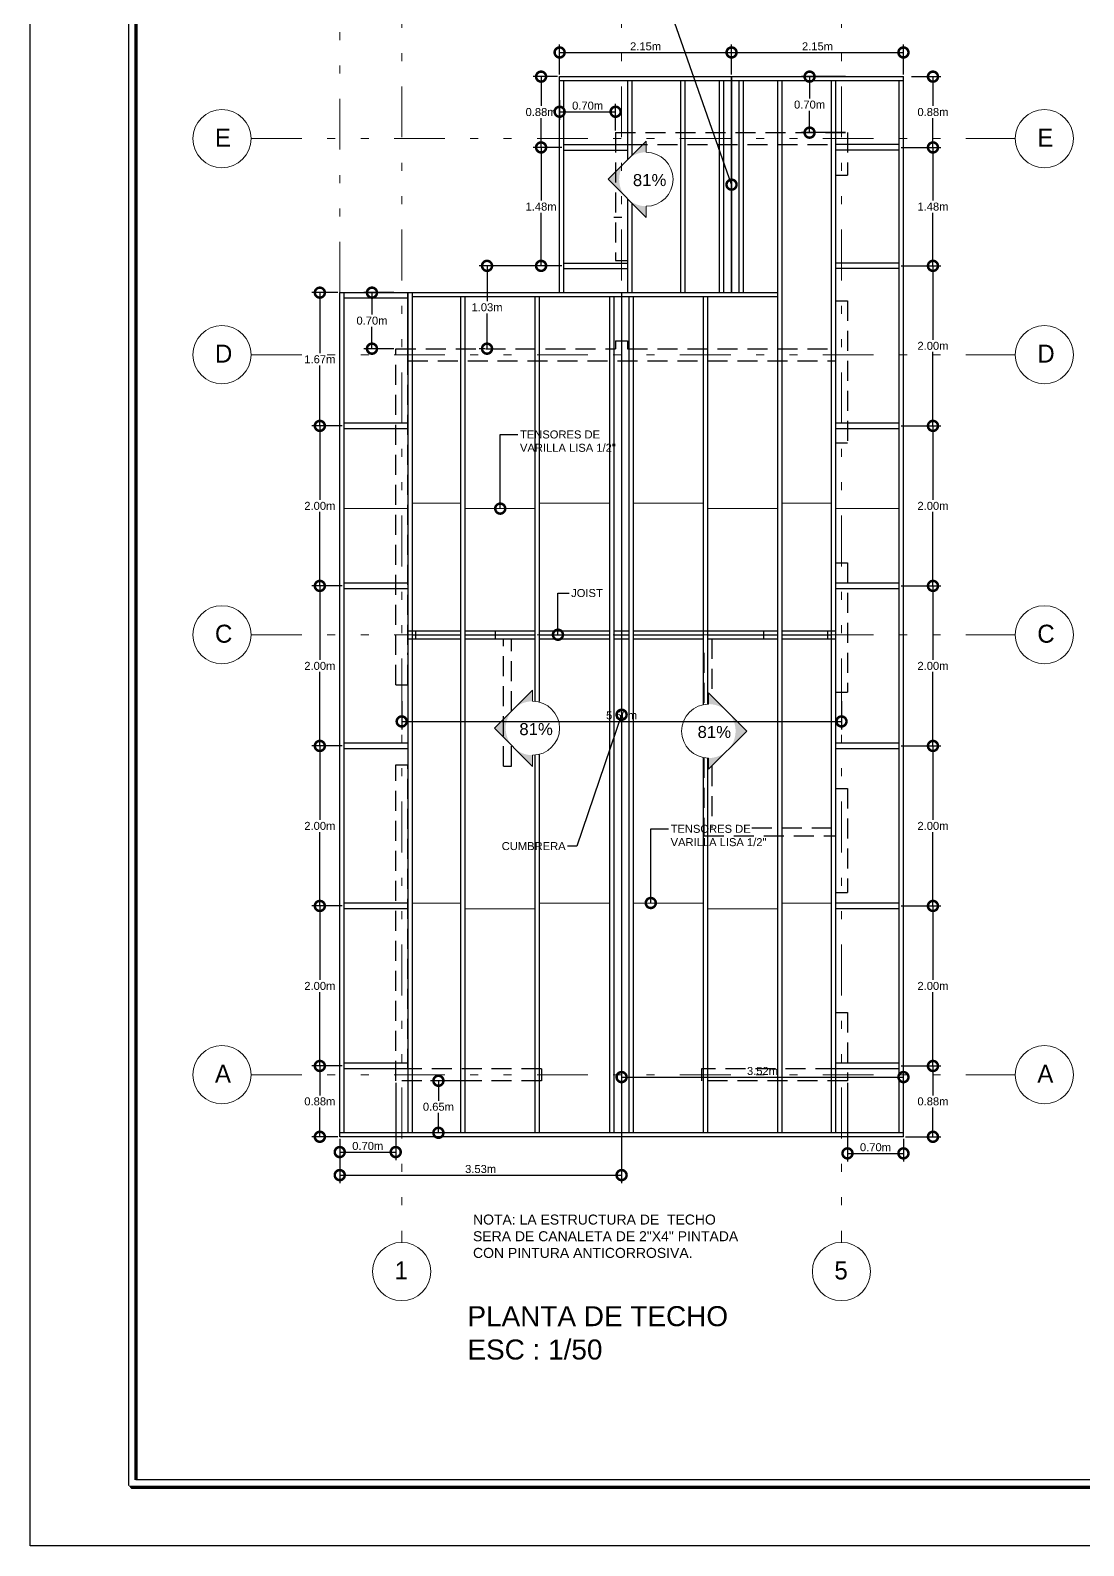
# Model space of a CAD drawing. Header units: inches. Extents: x -22.5 to 70.9, y -14.1 to 48.3.
# Drawn here: x -21.53 to -8.36, y 19.69 to 38.63 of the extents above; entities that cross this region are included whole.
import ezdxf

# ---------------------------------------------------------------- set-up
doc = ezdxf.new("R2010")
doc.units = ezdxf.units.IN
doc.header["$MEASUREMENT"] = 0
for name, pattern in [('DASHED2', [0.375, 0.25, -0.125]), ('DIVIDE', [31.75, 12.7, -6.35, 0, -6.35, 0, -6.35]), ('HIDDEN', [0.375, 0.25, -0.125])]:
    doc.linetypes.add(name, pattern=pattern)
for name, color, linetype, lineweight in [('cotas', 1, 'Continuous', 13), ('ejes', 253, 'DIVIDE', 13), ('Fachadas', 50, 'Continuous', 40), ('muebles', 6, 'Continuous', 13), ('proyecciones', 95, 'DASHED2', 25), ('rotulacion', 7, 'Continuous', 15), ('techo', 100, 'Continuous', 30), ('TECHOS', 74, 'Continuous', 13)]:
    doc.layers.add(name, color=color, linetype=linetype, lineweight=lineweight)
doc.layers.add('MODULO', color=7, linetype='Continuous')
doc.styles.add('DIMS', font='ARIAL.TTF')
doc.dimstyles.new('DIMS', dxfattribs={"dimtxt": 0.1, "dimasz": 0.25, "dimexe": 0.1, "dimexo": 0.025, "dimgap": 0.025, "dimtad": 1, "dimtih": 1, "dimtoh": 1, "dimzin": 1, "dimdsep": 46, "dimtxsty": 'DIMS', "dimblk1": 'DOTSMALL', "dimblk2": 'DOTSMALL', "dimsah": 1, "dimcen": 0.09, "dimclrd": 9, "dimclre": 9, "dimclrt": 2, "dimazin": 0, "dimtfac": 1, "dimtofl": 0, "dimtmove": 0, "dimatfit": 3, "dimldrblk": 'DOTSMALL', "dimfxl": 1, "dimtolj": 1, "dimtzin": 0, "dimarcsym": 0})

# ---------------------------------------------------------------- blocks, each defined once
blk = doc.blocks.new('HOJA11-17')
blk.add_lwpolyline([(-40.379, 27.285), (2.621, 27.285), (2.621, -0.715), (-40.379, -0.715)], close=True)
blk = doc.blocks.new('_DOTSMALL')
at = {"color": 0, "linetype": 'ByBlock', "const_width": 0.5}
blk.add_lwpolyline([(-0.0625, 0, 1), (0.0625, 0, 1)], format="xyb", close=True, dxfattribs=at)
blk = doc.blocks.new('*D309')
at = {"layer": 'cotas', "color": 9, "lineweight": -2}
for p, q in [((-17.688, 35.351), (-18.012, 35.351)), ((-17.912, 35.351), (-17.912, 34.594)), ((-17.912, 33.686), (-17.912, 34.442)), ((-17.634, 33.686), (-18.012, 33.686))]:
    blk.add_line(p, q, dxfattribs=at)
at = {"layer": 'Defpoints', "color": 0}
for p in [(-17.663, 35.351), (-17.912, 33.686), (-17.609, 33.686)]:
    blk.add_point(p, dxfattribs=at)
at = {"layer": 'cotas', "color": 9, "lineweight": -2, "xscale": 0.25, "yscale": 0.25, "zscale": 0.25}
for p, rotation in [((-17.912, 35.351), 90), ((-17.912, 33.686), 270)]:
    blk.add_blockref('_DOTSMALL', p, dxfattribs=dict(at, rotation=rotation))
at = {"layer": 'cotas', "color": 2, "insert": (-17.912, 34.518), "char_height": 0.1, "attachment_point": 5, "style": 'DIMS'}
blk.add_mtext('\\A1;1.67m', dxfattribs=at)
blk = doc.blocks.new('*D310')
at = {"layer": 'cotas', "color": 9, "lineweight": -2}
for p, q in [((-17.634, 33.686), (-18.012, 33.686)), ((-17.912, 33.686), (-17.912, 32.762)), ((-17.912, 31.686), (-17.912, 32.61)), ((-17.634, 31.686), (-18.012, 31.686))]:
    blk.add_line(p, q, dxfattribs=at)
at = {"layer": 'Defpoints', "color": 0}
for p in [(-17.609, 33.686), (-17.912, 31.686), (-17.609, 31.686)]:
    blk.add_point(p, dxfattribs=at)
at = {"layer": 'cotas', "color": 9, "lineweight": -2, "xscale": 0.25, "yscale": 0.25, "zscale": 0.25}
for p, rotation in [((-17.912, 33.686), 90), ((-17.912, 31.686), 270)]:
    blk.add_blockref('_DOTSMALL', p, dxfattribs=dict(at, rotation=rotation))
at = {"layer": 'cotas', "color": 2, "insert": (-17.912, 32.686), "char_height": 0.1, "attachment_point": 5, "style": 'DIMS'}
blk.add_mtext('\\A1;2.00m', dxfattribs=at)
blk = doc.blocks.new('*D311')
at = {"layer": 'cotas', "color": 9, "lineweight": -2}
for p, q in [((-17.634, 31.686), (-18.012, 31.686)), ((-17.912, 31.686), (-17.912, 30.762)), ((-17.912, 29.686), (-17.912, 30.61)), ((-17.634, 29.686), (-18.012, 29.686))]:
    blk.add_line(p, q, dxfattribs=at)
at = {"layer": 'Defpoints', "color": 0}
for p in [(-17.609, 31.686), (-17.912, 29.686), (-17.609, 29.686)]:
    blk.add_point(p, dxfattribs=at)
at = {"layer": 'cotas', "color": 9, "lineweight": -2, "xscale": 0.25, "yscale": 0.25, "zscale": 0.25}
for p, rotation in [((-17.912, 31.686), 90), ((-17.912, 29.686), 270)]:
    blk.add_blockref('_DOTSMALL', p, dxfattribs=dict(at, rotation=rotation))
at = {"layer": 'cotas', "color": 2, "insert": (-17.912, 30.686), "char_height": 0.1, "attachment_point": 5, "style": 'DIMS'}
blk.add_mtext('\\A1;2.00m', dxfattribs=at)
blk = doc.blocks.new('*D312')
at = {"layer": 'cotas', "color": 9, "lineweight": -2}
for p, q in [((-17.634, 29.686), (-18.012, 29.686)), ((-17.912, 29.686), (-17.912, 28.762)), ((-17.912, 27.686), (-17.912, 28.61)), ((-17.634, 27.686), (-18.012, 27.686))]:
    blk.add_line(p, q, dxfattribs=at)
at = {"layer": 'Defpoints', "color": 0}
for p in [(-17.609, 29.686), (-17.912, 27.686), (-17.609, 27.686)]:
    blk.add_point(p, dxfattribs=at)
at = {"layer": 'cotas', "color": 9, "lineweight": -2, "xscale": 0.25, "yscale": 0.25, "zscale": 0.25}
for p, rotation in [((-17.912, 29.686), 90), ((-17.912, 27.686), 270)]:
    blk.add_blockref('_DOTSMALL', p, dxfattribs=dict(at, rotation=rotation))
at = {"layer": 'cotas', "color": 2, "insert": (-17.912, 28.686), "char_height": 0.1, "attachment_point": 5, "style": 'DIMS'}
blk.add_mtext('\\A1;2.00m', dxfattribs=at)
blk = doc.blocks.new('*D313')
at = {"layer": 'cotas', "color": 9, "lineweight": -2}
for p, q in [((-17.634, 27.686), (-18.012, 27.686)), ((-17.912, 27.686), (-17.912, 26.762)), ((-17.912, 25.686), (-17.912, 26.61)), ((-17.634, 25.686), (-18.012, 25.686))]:
    blk.add_line(p, q, dxfattribs=at)
at = {"layer": 'Defpoints', "color": 0}
for p in [(-17.609, 27.686), (-17.912, 25.686), (-17.609, 25.686)]:
    blk.add_point(p, dxfattribs=at)
at = {"layer": 'cotas', "color": 9, "lineweight": -2, "xscale": 0.25, "yscale": 0.25, "zscale": 0.25}
for p, rotation in [((-17.912, 27.686), 90), ((-17.912, 25.686), 270)]:
    blk.add_blockref('_DOTSMALL', p, dxfattribs=dict(at, rotation=rotation))
at = {"layer": 'cotas', "color": 2, "insert": (-17.912, 26.686), "char_height": 0.1, "attachment_point": 5, "style": 'DIMS'}
blk.add_mtext('\\A1;2.00m', dxfattribs=at)
blk = doc.blocks.new('*D314')
at = {"layer": 'cotas', "color": 9, "lineweight": -2}
for p, q in [((-17.634, 25.686), (-18.012, 25.686)), ((-17.912, 25.686), (-17.912, 25.319)), ((-17.912, 24.801), (-17.912, 25.167)), ((-17.688, 24.801), (-18.012, 24.801))]:
    blk.add_line(p, q, dxfattribs=at)
at = {"layer": 'Defpoints', "color": 0}
for p in [(-17.609, 25.686), (-17.912, 24.801), (-17.663, 24.801)]:
    blk.add_point(p, dxfattribs=at)
at = {"layer": 'cotas', "color": 9, "lineweight": -2, "xscale": 0.25, "yscale": 0.25, "zscale": 0.25}
for p, rotation in [((-17.912, 25.686), 90), ((-17.912, 24.801), 270)]:
    blk.add_blockref('_DOTSMALL', p, dxfattribs=dict(at, rotation=rotation))
at = {"layer": 'cotas', "color": 2, "insert": (-17.912, 25.243), "char_height": 0.1, "attachment_point": 5, "style": 'DIMS'}
blk.add_mtext('\\A1;0.88m', dxfattribs=at)
blk = doc.blocks.new('*D315')
at = {"layer": 'cotas', "color": 9, "lineweight": -2}
for p, q in [((-10.511, 38.051), (-10.144, 38.051)), ((-10.244, 38.051), (-10.244, 37.684)), ((-10.244, 37.166), (-10.244, 37.532)), ((-10.643, 37.166), (-10.144, 37.166))]:
    blk.add_line(p, q, dxfattribs=at)
at = {"layer": 'Defpoints', "color": 0}
for p in [(-10.536, 38.051), (-10.668, 37.166), (-10.244, 37.166)]:
    blk.add_point(p, dxfattribs=at)
at = {"layer": 'cotas', "color": 9, "lineweight": -2, "xscale": 0.25, "yscale": 0.25, "zscale": 0.25}
for p, rotation in [((-10.244, 38.051), 90), ((-10.244, 37.166), 270)]:
    blk.add_blockref('_DOTSMALL', p, dxfattribs=dict(at, rotation=rotation))
at = {"layer": 'cotas', "color": 2, "insert": (-10.244, 37.608), "char_height": 0.1, "attachment_point": 5, "style": 'DIMS'}
blk.add_mtext('\\A1;0.88m', dxfattribs=at)
blk = doc.blocks.new('*D316')
at = {"layer": 'cotas', "color": 9, "lineweight": -2}
for p, q in [((-10.643, 37.166), (-10.144, 37.166)), ((-10.244, 37.166), (-10.244, 36.502)), ((-10.244, 35.686), (-10.244, 36.35)), ((-10.643, 35.686), (-10.144, 35.686))]:
    blk.add_line(p, q, dxfattribs=at)
at = {"layer": 'Defpoints', "color": 0}
for p in [(-10.668, 37.166), (-10.668, 35.686), (-10.244, 35.686)]:
    blk.add_point(p, dxfattribs=at)
at = {"layer": 'cotas', "color": 9, "lineweight": -2, "xscale": 0.25, "yscale": 0.25, "zscale": 0.25}
for p, rotation in [((-10.244, 37.166), 90), ((-10.244, 35.686), 270)]:
    blk.add_blockref('_DOTSMALL', p, dxfattribs=dict(at, rotation=rotation))
at = {"layer": 'cotas', "color": 2, "insert": (-10.244, 36.426), "char_height": 0.1, "attachment_point": 5, "style": 'DIMS'}
blk.add_mtext('\\A1;1.48m', dxfattribs=at)
blk = doc.blocks.new('*D317')
at = {"layer": 'cotas', "color": 9, "lineweight": -2}
for p, q in [((-10.643, 35.686), (-10.144, 35.686)), ((-10.244, 35.686), (-10.244, 34.762)), ((-10.244, 33.686), (-10.244, 34.61)), ((-10.643, 33.686), (-10.144, 33.686))]:
    blk.add_line(p, q, dxfattribs=at)
at = {"layer": 'Defpoints', "color": 0}
for p in [(-10.668, 35.686), (-10.668, 33.686), (-10.244, 33.686)]:
    blk.add_point(p, dxfattribs=at)
at = {"layer": 'cotas', "color": 9, "lineweight": -2, "xscale": 0.25, "yscale": 0.25, "zscale": 0.25}
for p, rotation in [((-10.244, 35.686), 90), ((-10.244, 33.686), 270)]:
    blk.add_blockref('_DOTSMALL', p, dxfattribs=dict(at, rotation=rotation))
at = {"layer": 'cotas', "color": 2, "insert": (-10.244, 34.686), "char_height": 0.1, "attachment_point": 5, "style": 'DIMS'}
blk.add_mtext('\\A1;2.00m', dxfattribs=at)
blk = doc.blocks.new('*D318')
at = {"layer": 'cotas', "color": 9, "lineweight": -2}
for p, q in [((-10.643, 33.686), (-10.144, 33.686)), ((-10.244, 33.686), (-10.244, 32.762)), ((-10.244, 31.686), (-10.244, 32.61)), ((-10.643, 31.686), (-10.144, 31.686))]:
    blk.add_line(p, q, dxfattribs=at)
at = {"layer": 'Defpoints', "color": 0}
for p in [(-10.668, 33.686), (-10.668, 31.686), (-10.244, 31.686)]:
    blk.add_point(p, dxfattribs=at)
at = {"layer": 'cotas', "color": 9, "lineweight": -2, "xscale": 0.25, "yscale": 0.25, "zscale": 0.25}
for p, rotation in [((-10.244, 33.686), 90), ((-10.244, 31.686), 270)]:
    blk.add_blockref('_DOTSMALL', p, dxfattribs=dict(at, rotation=rotation))
at = {"layer": 'cotas', "color": 2, "insert": (-10.244, 32.686), "char_height": 0.1, "attachment_point": 5, "style": 'DIMS'}
blk.add_mtext('\\A1;2.00m', dxfattribs=at)
blk = doc.blocks.new('*D319')
at = {"layer": 'cotas', "color": 9, "lineweight": -2}
for p, q in [((-10.643, 31.686), (-10.144, 31.686)), ((-10.244, 31.686), (-10.244, 30.762)), ((-10.244, 29.686), (-10.244, 30.61)), ((-10.643, 29.686), (-10.144, 29.686))]:
    blk.add_line(p, q, dxfattribs=at)
at = {"layer": 'Defpoints', "color": 0}
for p in [(-10.668, 31.686), (-10.668, 29.686), (-10.244, 29.686)]:
    blk.add_point(p, dxfattribs=at)
at = {"layer": 'cotas', "color": 9, "lineweight": -2, "xscale": 0.25, "yscale": 0.25, "zscale": 0.25}
for p, rotation in [((-10.244, 31.686), 90), ((-10.244, 29.686), 270)]:
    blk.add_blockref('_DOTSMALL', p, dxfattribs=dict(at, rotation=rotation))
at = {"layer": 'cotas', "color": 2, "insert": (-10.244, 30.686), "char_height": 0.1, "attachment_point": 5, "style": 'DIMS'}
blk.add_mtext('\\A1;2.00m', dxfattribs=at)
blk = doc.blocks.new('*D320')
at = {"layer": 'cotas', "color": 9, "lineweight": -2}
for p, q in [((-10.643, 29.686), (-10.144, 29.686)), ((-10.244, 29.686), (-10.244, 28.762)), ((-10.244, 27.686), (-10.244, 28.61)), ((-10.643, 27.686), (-10.144, 27.686))]:
    blk.add_line(p, q, dxfattribs=at)
at = {"layer": 'Defpoints', "color": 0}
for p in [(-10.668, 29.686), (-10.668, 27.686), (-10.244, 27.686)]:
    blk.add_point(p, dxfattribs=at)
at = {"layer": 'cotas', "color": 9, "lineweight": -2, "xscale": 0.25, "yscale": 0.25, "zscale": 0.25}
for p, rotation in [((-10.244, 29.686), 90), ((-10.244, 27.686), 270)]:
    blk.add_blockref('_DOTSMALL', p, dxfattribs=dict(at, rotation=rotation))
at = {"layer": 'cotas', "color": 2, "insert": (-10.244, 28.686), "char_height": 0.1, "attachment_point": 5, "style": 'DIMS'}
blk.add_mtext('\\A1;2.00m', dxfattribs=at)
blk = doc.blocks.new('*D321')
at = {"layer": 'cotas', "color": 9, "lineweight": -2}
for p, q in [((-10.643, 27.686), (-10.144, 27.686)), ((-10.244, 27.686), (-10.244, 26.762)), ((-10.244, 25.686), (-10.244, 26.61)), ((-10.643, 25.686), (-10.144, 25.686))]:
    blk.add_line(p, q, dxfattribs=at)
at = {"layer": 'Defpoints', "color": 0}
for p in [(-10.668, 27.686), (-10.668, 25.686), (-10.244, 25.686)]:
    blk.add_point(p, dxfattribs=at)
at = {"layer": 'cotas', "color": 9, "lineweight": -2, "xscale": 0.25, "yscale": 0.25, "zscale": 0.25}
for p, rotation in [((-10.244, 27.686), 90), ((-10.244, 25.686), 270)]:
    blk.add_blockref('_DOTSMALL', p, dxfattribs=dict(at, rotation=rotation))
at = {"layer": 'cotas', "color": 2, "insert": (-10.244, 26.686), "char_height": 0.1, "attachment_point": 5, "style": 'DIMS'}
blk.add_mtext('\\A1;2.00m', dxfattribs=at)
blk = doc.blocks.new('*D322')
at = {"layer": 'cotas', "color": 9, "lineweight": -2}
for p, q in [((-10.643, 25.686), (-10.144, 25.686)), ((-10.244, 25.686), (-10.244, 25.319)), ((-10.244, 24.801), (-10.244, 25.167)), ((-10.588, 24.801), (-10.144, 24.801))]:
    blk.add_line(p, q, dxfattribs=at)
at = {"layer": 'Defpoints', "color": 0}
for p in [(-10.668, 25.686), (-10.613, 24.801), (-10.244, 24.801)]:
    blk.add_point(p, dxfattribs=at)
at = {"layer": 'cotas', "color": 9, "lineweight": -2, "xscale": 0.25, "yscale": 0.25, "zscale": 0.25}
for p, rotation in [((-10.244, 25.686), 90), ((-10.244, 24.801), 270)]:
    blk.add_blockref('_DOTSMALL', p, dxfattribs=dict(at, rotation=rotation))
at = {"layer": 'cotas', "color": 2, "insert": (-10.244, 25.243), "char_height": 0.1, "attachment_point": 5, "style": 'DIMS'}
blk.add_mtext('\\A1;0.88m', dxfattribs=at)
blk = doc.blocks.new('*D323')
at = {"layer": 'cotas', "color": 9, "lineweight": -2}
for p, q in [((-14.138, 26.001), (-14.138, 24.222)), ((-17.663, 24.776), (-17.663, 24.222)), ((-17.663, 24.322), (-14.138, 24.322))]:
    blk.add_line(p, q, dxfattribs=at)
at = {"layer": 'Defpoints', "color": 0}
for p in [(-14.138, 26.026), (-17.663, 24.801), (-14.138, 24.322)]:
    blk.add_point(p, dxfattribs=at)
at = {"layer": 'cotas', "color": 9, "lineweight": -2, "xscale": 0.25, "yscale": 0.25, "zscale": 0.25, "rotation": 180}
blk.add_blockref('_DOTSMALL', (-17.663, 24.322), dxfattribs=at)
at = {"layer": 'cotas', "color": 9, "lineweight": -2, "xscale": 0.25, "yscale": 0.25, "zscale": 0.25}
blk.add_blockref('_DOTSMALL', (-14.138, 24.322), dxfattribs=at)
at = {"layer": 'cotas', "color": 2, "insert": (-15.901, 24.398), "char_height": 0.1, "attachment_point": 5, "style": 'DIMS'}
blk.add_mtext('\\A1;3.53m', dxfattribs=at)
blk = doc.blocks.new('*D324')
at = {"layer": 'cotas', "color": 9, "lineweight": -2}
for p, q in [((-14.138, 26.001), (-14.138, 25.447)), ((-10.613, 24.826), (-10.613, 25.647)), ((-14.138, 25.547), (-10.613, 25.547))]:
    blk.add_line(p, q, dxfattribs=at)
at = {"layer": 'Defpoints', "color": 0}
for p in [(-14.138, 26.026), (-10.613, 25.547), (-10.613, 24.801)]:
    blk.add_point(p, dxfattribs=at)
at = {"layer": 'cotas', "color": 9, "lineweight": -2, "xscale": 0.25, "yscale": 0.25, "zscale": 0.25, "rotation": 180}
blk.add_blockref('_DOTSMALL', (-14.138, 25.547), dxfattribs=at)
at = {"layer": 'cotas', "color": 9, "lineweight": -2, "xscale": 0.25, "yscale": 0.25, "zscale": 0.25}
blk.add_blockref('_DOTSMALL', (-10.613, 25.547), dxfattribs=at)
at = {"layer": 'cotas', "color": 2, "insert": (-12.376, 25.623), "char_height": 0.1, "attachment_point": 5, "style": 'DIMS'}
blk.add_mtext('\\A1;3.52m', dxfattribs=at)
blk = doc.blocks.new('*D325')
at = {"layer": 'cotas', "color": 9, "lineweight": -2}
for p, q in [((-14.913, 38.076), (-14.913, 38.453)), ((-12.763, 38.076), (-12.763, 38.453)), ((-14.913, 38.353), (-12.763, 38.353))]:
    blk.add_line(p, q, dxfattribs=at)
at = {"layer": 'Defpoints', "color": 0}
for p in [(-12.763, 38.353), (-14.913, 38.051), (-12.763, 38.051)]:
    blk.add_point(p, dxfattribs=at)
at = {"layer": 'cotas', "color": 9, "lineweight": -2, "xscale": 0.25, "yscale": 0.25, "zscale": 0.25, "rotation": 180}
blk.add_blockref('_DOTSMALL', (-14.913, 38.353), dxfattribs=at)
at = {"layer": 'cotas', "color": 9, "lineweight": -2, "xscale": 0.25, "yscale": 0.25, "zscale": 0.25}
blk.add_blockref('_DOTSMALL', (-12.763, 38.353), dxfattribs=at)
at = {"layer": 'cotas', "color": 2, "insert": (-13.838, 38.429), "char_height": 0.1, "attachment_point": 5, "style": 'DIMS'}
blk.add_mtext('\\A1;2.15m', dxfattribs=at)
blk = doc.blocks.new('*D326')
at = {"layer": 'cotas', "color": 9, "lineweight": -2}
for p, q in [((-12.763, 38.076), (-12.763, 38.453)), ((-10.613, 38.076), (-10.613, 38.453)), ((-12.763, 38.353), (-10.613, 38.353))]:
    blk.add_line(p, q, dxfattribs=at)
at = {"layer": 'Defpoints', "color": 0}
for p in [(-10.613, 38.353), (-12.763, 38.051), (-10.613, 38.051)]:
    blk.add_point(p, dxfattribs=at)
at = {"layer": 'cotas', "color": 9, "lineweight": -2, "xscale": 0.25, "yscale": 0.25, "zscale": 0.25, "rotation": 180}
blk.add_blockref('_DOTSMALL', (-12.763, 38.353), dxfattribs=at)
at = {"layer": 'cotas', "color": 9, "lineweight": -2, "xscale": 0.25, "yscale": 0.25, "zscale": 0.25}
blk.add_blockref('_DOTSMALL', (-10.613, 38.353), dxfattribs=at)
at = {"layer": 'cotas', "color": 2, "insert": (-11.688, 38.429), "char_height": 0.1, "attachment_point": 5, "style": 'DIMS'}
blk.add_mtext('\\A1;2.15m', dxfattribs=at)
blk = doc.blocks.new('*D327')
at = {"layer": 'cotas', "color": 9, "lineweight": -2}
for p, q in [((-14.938, 38.051), (-15.245, 38.051)), ((-15.145, 38.051), (-15.145, 37.684)), ((-15.145, 37.166), (-15.145, 37.532)), ((-14.884, 37.166), (-15.245, 37.166))]:
    blk.add_line(p, q, dxfattribs=at)
at = {"layer": 'Defpoints', "color": 0}
for p in [(-14.913, 38.051), (-15.145, 37.166), (-14.859, 37.166)]:
    blk.add_point(p, dxfattribs=at)
at = {"layer": 'cotas', "color": 9, "lineweight": -2, "xscale": 0.25, "yscale": 0.25, "zscale": 0.25}
for p, rotation in [((-15.145, 38.051), 90), ((-15.145, 37.166), 270)]:
    blk.add_blockref('_DOTSMALL', p, dxfattribs=dict(at, rotation=rotation))
at = {"layer": 'cotas', "color": 2, "insert": (-15.145, 37.608), "char_height": 0.1, "attachment_point": 5, "style": 'DIMS'}
blk.add_mtext('\\A1;0.88m', dxfattribs=at)
blk = doc.blocks.new('*D328')
at = {"layer": 'cotas', "color": 9, "lineweight": -2}
for p, q in [((-14.884, 37.166), (-15.245, 37.166)), ((-15.145, 37.166), (-15.145, 36.502)), ((-15.145, 35.686), (-15.145, 36.35)), ((-14.884, 35.686), (-15.245, 35.686))]:
    blk.add_line(p, q, dxfattribs=at)
at = {"layer": 'Defpoints', "color": 0}
for p in [(-14.859, 37.166), (-15.145, 35.686), (-14.859, 35.686)]:
    blk.add_point(p, dxfattribs=at)
at = {"layer": 'cotas', "color": 9, "lineweight": -2, "xscale": 0.25, "yscale": 0.25, "zscale": 0.25}
for p, rotation in [((-15.145, 37.166), 90), ((-15.145, 35.686), 270)]:
    blk.add_blockref('_DOTSMALL', p, dxfattribs=dict(at, rotation=rotation))
at = {"layer": 'cotas', "color": 2, "insert": (-15.145, 36.426), "char_height": 0.1, "attachment_point": 5, "style": 'DIMS'}
blk.add_mtext('\\A1;1.48m', dxfattribs=at)
blk = doc.blocks.new('*D329')
at = {"layer": 'cotas', "color": 9, "lineweight": -2}
for p, q in [((-14.884, 35.686), (-15.921, 35.686)), ((-15.821, 35.686), (-15.821, 35.244)), ((-15.821, 34.651), (-15.821, 35.092)), ((-15.846, 34.651), (-15.921, 34.651))]:
    blk.add_line(p, q, dxfattribs=at)
at = {"layer": 'Defpoints', "color": 0}
for p in [(-14.859, 35.686), (-15.821, 34.651), (-15.821, 34.651)]:
    blk.add_point(p, dxfattribs=at)
at = {"layer": 'cotas', "color": 9, "lineweight": -2, "xscale": 0.25, "yscale": 0.25, "zscale": 0.25}
for p, rotation in [((-15.821, 35.686), 90), ((-15.821, 34.651), 270)]:
    blk.add_blockref('_DOTSMALL', p, dxfattribs=dict(at, rotation=rotation))
at = {"layer": 'cotas', "color": 2, "insert": (-15.821, 35.168), "char_height": 0.1, "attachment_point": 5, "style": 'DIMS'}
blk.add_mtext('\\A1;1.03m', dxfattribs=at)
blk = doc.blocks.new('*D330')
at = {"layer": 'cotas', "color": 9, "lineweight": -2}
for p, q in [((-16.963, 25.476), (-16.963, 24.51)), ((-17.663, 24.776), (-17.663, 24.51)), ((-17.663, 24.61), (-16.963, 24.61))]:
    blk.add_line(p, q, dxfattribs=at)
at = {"layer": 'Defpoints', "color": 0}
for p in [(-16.963, 25.501), (-17.663, 24.801), (-16.963, 24.61)]:
    blk.add_point(p, dxfattribs=at)
at = {"layer": 'cotas', "color": 9, "lineweight": -2, "xscale": 0.25, "yscale": 0.25, "zscale": 0.25, "rotation": 180}
blk.add_blockref('_DOTSMALL', (-17.663, 24.61), dxfattribs=at)
at = {"layer": 'cotas', "color": 9, "lineweight": -2, "xscale": 0.25, "yscale": 0.25, "zscale": 0.25}
blk.add_blockref('_DOTSMALL', (-16.963, 24.61), dxfattribs=at)
at = {"layer": 'cotas', "color": 2, "insert": (-17.313, 24.686), "char_height": 0.1, "attachment_point": 5, "style": 'DIMS'}
blk.add_mtext('\\A1;0.70m', dxfattribs=at)
blk = doc.blocks.new('*D331')
at = {"layer": 'cotas', "color": 9, "lineweight": -2}
for p, q in [((-16.076, 25.501), (-16.529, 25.501)), ((-16.429, 25.501), (-16.429, 25.252)), ((-16.429, 24.851), (-16.429, 25.1)), ((-16.174, 24.851), (-16.529, 24.851))]:
    blk.add_line(p, q, dxfattribs=at)
at = {"layer": 'Defpoints', "color": 0}
for p in [(-16.051, 25.501), (-16.429, 24.851), (-16.149, 24.851)]:
    blk.add_point(p, dxfattribs=at)
at = {"layer": 'cotas', "color": 9, "lineweight": -2, "xscale": 0.25, "yscale": 0.25, "zscale": 0.25}
for p, rotation in [((-16.429, 25.501), 90), ((-16.429, 24.851), 270)]:
    blk.add_blockref('_DOTSMALL', p, dxfattribs=dict(at, rotation=rotation))
at = {"layer": 'cotas', "color": 2, "insert": (-16.429, 25.176), "char_height": 0.1, "attachment_point": 5, "style": 'DIMS'}
blk.add_mtext('\\A1;0.65m', dxfattribs=at)
blk = doc.blocks.new('*D332')
at = {"layer": 'cotas', "color": 9, "lineweight": -2}
for p, q in [((-11.313, 25.476), (-11.313, 24.494)), ((-10.613, 24.776), (-10.613, 24.494)), ((-11.313, 24.594), (-10.613, 24.594))]:
    blk.add_line(p, q, dxfattribs=at)
at = {"layer": 'Defpoints', "color": 0}
for p in [(-11.313, 25.501), (-10.613, 24.801), (-10.613, 24.594)]:
    blk.add_point(p, dxfattribs=at)
at = {"layer": 'cotas', "color": 9, "lineweight": -2, "xscale": 0.25, "yscale": 0.25, "zscale": 0.25, "rotation": 180}
blk.add_blockref('_DOTSMALL', (-11.313, 24.594), dxfattribs=at)
at = {"layer": 'cotas', "color": 9, "lineweight": -2, "xscale": 0.25, "yscale": 0.25, "zscale": 0.25}
blk.add_blockref('_DOTSMALL', (-10.613, 24.594), dxfattribs=at)
at = {"layer": 'cotas', "color": 2, "insert": (-10.963, 24.67), "char_height": 0.1, "attachment_point": 5, "style": 'DIMS'}
blk.add_mtext('\\A1;0.70m', dxfattribs=at)
blk = doc.blocks.new('*D333')
at = {"layer": 'cotas', "color": 9, "lineweight": -2}
for p, q in [((-11.338, 38.051), (-11.887, 38.051)), ((-11.787, 38.051), (-11.787, 37.777)), ((-11.787, 37.351), (-11.787, 37.625)), ((-11.338, 37.351), (-11.887, 37.351))]:
    blk.add_line(p, q, dxfattribs=at)
at = {"layer": 'Defpoints', "color": 0}
for p in [(-11.787, 38.051), (-11.313, 38.051), (-11.313, 37.351)]:
    blk.add_point(p, dxfattribs=at)
at = {"layer": 'cotas', "color": 9, "lineweight": -2, "xscale": 0.25, "yscale": 0.25, "zscale": 0.25}
for p, rotation in [((-11.787, 38.051), 90), ((-11.787, 37.351), 270)]:
    blk.add_blockref('_DOTSMALL', p, dxfattribs=dict(at, rotation=rotation))
at = {"layer": 'cotas', "color": 2, "insert": (-11.787, 37.701), "char_height": 0.1, "attachment_point": 5, "style": 'DIMS'}
blk.add_mtext('\\A1;0.70m', dxfattribs=at)
blk = doc.blocks.new('*D334')
at = {"layer": 'cotas', "color": 9, "lineweight": -2}
for p, q in [((-14.913, 37.755), (-14.913, 37.512)), ((-14.213, 37.376), (-14.213, 37.712)), ((-14.913, 37.612), (-14.213, 37.612))]:
    blk.add_line(p, q, dxfattribs=at)
at = {"layer": 'Defpoints', "color": 0}
for p in [(-14.913, 37.78), (-14.213, 37.612), (-14.213, 37.351)]:
    blk.add_point(p, dxfattribs=at)
at = {"layer": 'cotas', "color": 9, "lineweight": -2, "xscale": 0.25, "yscale": 0.25, "zscale": 0.25, "rotation": 180}
blk.add_blockref('_DOTSMALL', (-14.913, 37.612), dxfattribs=at)
at = {"layer": 'cotas', "color": 9, "lineweight": -2, "xscale": 0.25, "yscale": 0.25, "zscale": 0.25}
blk.add_blockref('_DOTSMALL', (-14.213, 37.612), dxfattribs=at)
at = {"layer": 'cotas', "color": 2, "insert": (-14.563, 37.688), "char_height": 0.1, "attachment_point": 5, "style": 'DIMS'}
blk.add_mtext('\\A1;0.70m', dxfattribs=at)
blk = doc.blocks.new('*D335')
at = {"layer": 'cotas', "color": 9, "lineweight": -2}
for p, q in [((-16.988, 35.351), (-17.36, 35.351)), ((-17.26, 35.351), (-17.26, 35.077)), ((-17.26, 34.651), (-17.26, 34.925)), ((-16.988, 34.651), (-17.36, 34.651))]:
    blk.add_line(p, q, dxfattribs=at)
at = {"layer": 'Defpoints', "color": 0}
for p in [(-17.26, 35.351), (-16.963, 35.351), (-16.963, 34.651)]:
    blk.add_point(p, dxfattribs=at)
at = {"layer": 'cotas', "color": 9, "lineweight": -2, "xscale": 0.25, "yscale": 0.25, "zscale": 0.25}
for p, rotation in [((-17.26, 35.351), 90), ((-17.26, 34.651), 270)]:
    blk.add_blockref('_DOTSMALL', p, dxfattribs=dict(at, rotation=rotation))
at = {"layer": 'cotas', "color": 2, "insert": (-17.26, 35.001), "char_height": 0.1, "attachment_point": 5, "style": 'DIMS'}
blk.add_mtext('\\A1;0.70m', dxfattribs=at)
blk = doc.blocks.new('*D415')
at = {"layer": 'Defpoints', "color": 0}
for p in [(-16.888, 30.269), (-11.388, 30.269), (-11.388, 29.992)]:
    blk.add_point(p, dxfattribs=at)
at = {"layer": 'Fachadas', "color": 9, "lineweight": -2}
for p, q in [((-16.888, 30.244), (-16.888, 29.892)), ((-11.388, 30.244), (-11.388, 29.892)), ((-16.888, 29.992), (-11.388, 29.992))]:
    blk.add_line(p, q, dxfattribs=at)
at = {"layer": 'Fachadas', "color": 9, "lineweight": -2, "xscale": 0.25, "yscale": 0.25, "zscale": 0.25, "rotation": 180}
blk.add_blockref('_DOTSMALL', (-16.888, 29.992), dxfattribs=at)
at = {"layer": 'Fachadas', "color": 9, "lineweight": -2, "xscale": 0.25, "yscale": 0.25, "zscale": 0.25}
blk.add_blockref('_DOTSMALL', (-11.388, 29.992), dxfattribs=at)
at = {"layer": 'Fachadas', "color": 2, "insert": (-14.138, 30.068), "char_height": 0.1, "attachment_point": 5, "style": 'DIMS'}
blk.add_mtext('\\A1;5.50m', dxfattribs=at)

msp = doc.modelspace()

# ---------------------------------------------------------------- hatches: boundary and pattern name
at = {"layer": 'TECHOS', "linetype": 'Continuous'}
h = msp.add_hatch(color=7, dxfattribs=at)
h.paths.add_polyline_path([(-14.07, 37.007), (-13.831, 37.245), (-13.831, 37.106, 0.198912)])
h.paths.add_polyline_path([(-14.308, 36.768), (-14.07, 37.007, 0.414214), (-14.07, 36.53)])
h.paths.add_polyline_path([(-13.988, 36.448), (-13.979, 36.466, 0.114349), (-13.831, 36.431), (-13.831, 36.292)])
h.paths.add_polyline_path([(-14.07, 36.53, 0.082683), (-13.979, 36.466), (-13.988, 36.448)])
h = msp.add_hatch(color=7, dxfattribs=at)
h.paths.add_polyline_path([(-15.489, 30.145), (-15.251, 30.384), (-15.251, 30.244, 0.198912)])
h.paths.add_polyline_path([(-15.728, 29.907), (-15.489, 30.145, 0.414214), (-15.489, 29.668)])
h.paths.add_polyline_path([(-15.408, 29.587), (-15.399, 29.604, 0.114349), (-15.251, 29.57), (-15.251, 29.43)])
h.paths.add_polyline_path([(-15.489, 29.668, 0.082683), (-15.399, 29.604), (-15.408, 29.587)])
h = msp.add_hatch(color=7, dxfattribs=at)
h.paths.add_polyline_path([(-12.811, 30.11), (-13.05, 30.348), (-13.05, 30.209, -0.198912)])
h.paths.add_polyline_path([(-12.573, 29.871), (-12.811, 30.11, -0.414214), (-12.811, 29.633)])
h.paths.add_polyline_path([(-12.893, 29.551), (-12.901, 29.569, -0.114349), (-13.05, 29.534), (-13.05, 29.395)])
h.paths.add_polyline_path([(-12.811, 29.633, -0.082683), (-12.901, 29.569), (-12.893, 29.551)])

# ---------------------------------------------------------------- linework, layer by layer
at = {"layer": 'cotas'}
for p, q in [((-14.859, 37.201), (-14.859, 37.131)), ((-10.668, 37.201), (-10.668, 37.131)), ((-14.859, 35.721), (-14.859, 35.651)), ((-10.668, 35.721), (-10.668, 35.651)), ((-17.609, 35.281), (-17.609, 35.351)), ((-17.609, 33.651), (-17.609, 33.721)), ((-10.668, 33.721), (-10.668, 33.651)), ((-17.609, 32.652), (-16.813, 32.652)), ((-16.759, 32.722), (-16.149, 32.722)), ((-16.095, 32.652), (-15.218, 32.652)), ((-15.164, 32.722), (-14.287, 32.722)), ((-13.113, 32.722), (-13.989, 32.722)), ((-12.182, 32.652), (-13.059, 32.652)), ((-11.518, 32.722), (-12.128, 32.722)), ((-10.668, 32.652), (-11.463, 32.652)), ((-17.609, 31.651), (-17.609, 31.721)), ((-10.668, 31.721), (-10.668, 31.651)), ((-14.233, 31.126), (-14.044, 31.126)), ((-17.609, 29.651), (-17.609, 29.721)), ((-10.668, 29.721), (-10.668, 29.651)), ((-17.609, 27.651), (-17.609, 27.721)), ((-16.759, 27.721), (-16.149, 27.721)), ((-15.164, 27.721), (-14.287, 27.721)), ((-13.113, 27.721), (-13.989, 27.721)), ((-11.518, 27.721), (-12.128, 27.721)), ((-10.668, 27.721), (-10.668, 27.651)), ((-16.095, 27.651), (-15.218, 27.651)), ((-12.182, 27.651), (-13.059, 27.651)), ((-17.609, 25.721), (-17.609, 25.651)), ((-10.668, 25.721), (-10.668, 25.651))]:
    msp.add_line(p, q, dxfattribs=at)
at = {"layer": 'ejes', "ltscale": 0.05}
for p, q in [((-17.663, 35.351), (-17.663, 43.36)), ((-10.613, 43.36), (-10.613, 38.051)), ((-16.888, 39.715), (-16.888, 23.482)), ((-14.138, 39.715), (-14.138, 34.576)), ((-11.388, 39.715), (-11.388, 23.482)), ((-18.771, 37.276), (-9.215, 37.276)), ((-18.771, 34.576), (-9.215, 34.576)), ((-18.771, 31.075), (-9.215, 31.075)), ((-18.771, 25.576), (-9.215, 25.576))]:
    msp.add_line(p, q, dxfattribs=at)
at = {"layer": 'MODULO'}
msp.add_lwpolyline([(-20.304, 20.442, 0, 0.0409, 0), (-20.263, 20.421, 0.0409, 0.0409, 0), (20.243, 20.421, 0.0409, 0.0409, 0), (20.243, 47.531, 0.0409, 0, 0), (20.223, 47.572, 0, 0, 0)], format="xyseb", dxfattribs=at)
for points in [[(20.223, 47.572), (-20.304, 47.572), (-20.304, 20.442)], [(20.151, 47.48), (20.151, 20.513), (-20.212, 20.513)]]:
    msp.add_lwpolyline(points, dxfattribs=at)
at = {"layer": 'MODULO', "const_width": 0.0409}
msp.add_lwpolyline([(20.151, 47.48), (-20.212, 47.48), (-20.212, 20.513)], dxfattribs=at)
at = {"layer": 'proyecciones', "linetype": 'HIDDEN'}
for p, q in [((-14.213, 37.351), (-11.313, 37.351)), ((-14.213, 37.351), (-14.213, 35.751)), ((-11.313, 37.351), (-11.313, 36.818)), ((-14.063, 37.201), (-11.463, 37.201)), ((-14.063, 37.201), (-14.063, 37.013)), ((-11.463, 37.201), (-11.463, 36.818)), ((-11.463, 36.818), (-11.313, 36.818)), ((-14.063, 36.524), (-14.063, 35.751)), ((-14.236, 36.293), (-14.136, 36.293)), ((-14.213, 35.751), (-14.063, 35.751)), ((-11.463, 35.248), (-11.463, 34.651)), ((-11.463, 35.248), (-11.313, 35.248)), ((-11.313, 35.248), (-11.313, 33.476)), ((-14.213, 34.751), (-14.213, 34.651)), ((-14.213, 34.751), (-14.063, 34.751)), ((-14.063, 34.751), (-14.063, 34.651)), ((-16.963, 30.451), (-16.963, 34.651)), ((-16.963, 34.651), (-14.213, 34.651)), ((-16.813, 30.951), (-16.813, 34.501)), ((-16.813, 34.501), (-11.463, 34.501)), ((-14.063, 34.651), (-11.463, 34.651)), ((-11.463, 34.501), (-11.463, 33.476)), ((-11.463, 33.476), (-11.313, 33.476)), ((-11.463, 31.976), (-11.313, 31.976)), ((-11.463, 31.976), (-11.463, 30.951)), ((-11.313, 31.976), (-11.313, 30.356)), ((-16.813, 31.125), (-16.713, 31.125)), ((-16.713, 31.025), (-16.713, 31.125)), ((-15.713, 31.125), (-15.218, 31.125)), ((-15.713, 31.025), (-15.713, 31.125)), ((-15.164, 31.125), (-14.287, 31.125)), ((-13.989, 31.125), (-12.363, 31.125)), ((-12.363, 31.125), (-12.363, 31.025)), ((-11.563, 31.125), (-11.563, 31.025)), ((-11.563, 31.125), (-11.463, 31.125)), ((-16.813, 31.025), (-16.713, 31.025)), ((-15.713, 31.025), (-15.613, 31.025)), ((-15.613, 29.432), (-15.613, 31.026)), ((-15.513, 30.121), (-15.513, 31.026)), ((-15.513, 31.025), (-15.218, 31.025)), ((-15.164, 31.025), (-14.287, 31.025)), ((-14.233, 31.025), (-14.044, 31.025)), ((-13.989, 31.025), (-13.109, 31.025)), ((-13.009, 31.026), (-13.009, 30.307)), ((-13.009, 31.025), (-12.363, 31.025)), ((-11.563, 31.025), (-11.463, 31.025)), ((-16.813, 30.451), (-16.813, 30.851)), ((-13.109, 30.851), (-13.109, 30.203)), ((-11.463, 30.851), (-11.463, 30.356)), ((-16.963, 30.451), (-16.813, 30.451)), ((-11.463, 30.356), (-11.313, 30.356)), ((-15.513, 29.432), (-15.513, 29.692)), ((-16.963, 25.501), (-16.963, 29.451)), ((-16.963, 29.451), (-16.813, 29.451)), ((-16.813, 25.651), (-16.813, 29.451)), ((-15.613, 29.432), (-15.513, 29.432)), ((-13.109, 29.539), (-13.109, 28.561)), ((-13.009, 29.435), (-13.009, 28.661)), ((-11.463, 29.156), (-11.463, 28.661)), ((-11.463, 29.156), (-11.313, 29.156)), ((-11.313, 29.156), (-11.313, 27.856)), ((-12.509, 28.661), (-11.463, 28.661)), ((-13.109, 28.561), (-11.463, 28.561)), ((-11.463, 28.561), (-11.463, 27.856)), ((-11.463, 27.856), (-11.313, 27.856)), ((-11.463, 26.356), (-11.463, 25.651)), ((-11.463, 26.356), (-11.313, 26.356)), ((-11.313, 26.356), (-11.313, 25.501)), ((-15.138, 25.651), (-16.813, 25.651)), ((-15.138, 25.651), (-15.138, 25.501)), ((-11.463, 25.651), (-13.138, 25.651)), ((-13.138, 25.651), (-13.138, 25.501)), ((-15.138, 25.501), (-16.963, 25.501)), ((-11.313, 25.501), (-13.138, 25.501))]:
    msp.add_line(p, q, dxfattribs=at)
at = {"layer": 'rotulacion'}
for centre in [(-19.136, 37.276), (-8.851, 37.276), (-19.136, 34.576), (-8.851, 34.576), (-19.136, 31.075), (-8.851, 31.075), (-19.136, 25.576), (-8.851, 25.576), (-16.888, 23.117), (-11.388, 23.117)]:
    msp.add_circle(centre, 0.364, dxfattribs=at)
at = {"layer": 'techo'}
for p, q in [((-14.913, 35.351), (-14.913, 38.051)), ((-14.913, 38.051), (-10.613, 38.051)), ((-14.913, 35.351), (-14.913, 38.051)), ((-14.913, 38.001), (-10.613, 38.001)), ((-14.859, 35.351), (-14.859, 38.001)), ((-14.063, 38.001), (-14.063, 37.013)), ((-14.009, 38.001), (-14.009, 37.067)), ((-13.399, 35.351), (-13.399, 38.001)), ((-13.345, 35.351), (-13.345, 38.001)), ((-12.912, 35.351), (-12.912, 38.001)), ((-12.858, 35.351), (-12.858, 38.001)), ((-12.763, 38.051), (-12.763, 35.351)), ((-12.763, 35.351), (-12.763, 38.051)), ((-12.669, 35.351), (-12.669, 38.001)), ((-12.614, 35.351), (-12.614, 38.001)), ((-12.182, 24.851), (-12.182, 38.001)), ((-12.128, 24.851), (-12.128, 38.001)), ((-11.518, 38.001), (-11.518, 24.851)), ((-11.463, 38.001), (-11.463, 24.851)), ((-10.668, 24.851), (-10.668, 38.001)), ((-10.613, 24.801), (-10.613, 38.051)), ((-14.859, 37.201), (-14.063, 37.201)), ((-14.859, 37.131), (-14.063, 37.131)), ((-10.668, 37.201), (-11.463, 37.201)), ((-10.668, 37.131), (-11.463, 37.131)), ((-14.063, 36.524), (-14.063, 35.351)), ((-14.009, 36.47), (-14.009, 35.351)), ((-14.859, 35.721), (-14.063, 35.721)), ((-14.859, 35.651), (-14.063, 35.651)), ((-10.668, 35.721), (-11.463, 35.721)), ((-10.668, 35.651), (-11.463, 35.651)), ((-17.663, 24.801), (-17.663, 35.351)), ((-17.663, 35.351), (-12.182, 35.351)), ((-17.609, 24.851), (-17.609, 35.351)), ((-16.813, 35.281), (-17.609, 35.281)), ((-16.813, 34.501), (-16.813, 35.351)), ((-16.813, 35.351), (-16.813, 24.851)), ((-16.759, 35.351), (-16.759, 24.851)), ((-16.759, 35.301), (-12.182, 35.301)), ((-16.149, 24.851), (-16.149, 35.301)), ((-16.095, 24.851), (-16.095, 35.301)), ((-15.218, 30.242), (-15.218, 35.301)), ((-15.164, 30.241), (-15.164, 35.301)), ((-14.287, 24.851), (-14.287, 35.301)), ((-14.233, 24.851), (-14.233, 35.301)), ((-14.138, 35.351), (-14.138, 24.801)), ((-14.044, 24.851), (-14.044, 35.301)), ((-13.989, 24.851), (-13.989, 35.301)), ((-13.113, 30.203), (-13.113, 35.301)), ((-13.059, 30.208), (-13.059, 35.301)), ((-16.813, 33.721), (-17.609, 33.721)), ((-10.668, 33.721), (-11.463, 33.721)), ((-16.813, 33.651), (-17.609, 33.651)), ((-10.668, 33.651), (-11.463, 33.651)), ((-16.813, 31.721), (-17.609, 31.721)), ((-16.813, 31.651), (-17.609, 31.651)), ((-10.668, 31.721), (-11.463, 31.721)), ((-10.668, 31.651), (-11.463, 31.651)), ((-16.759, 31.126), (-16.149, 31.126)), ((-16.759, 31.076), (-16.149, 31.076)), ((-16.095, 31.126), (-15.218, 31.126)), ((-16.095, 31.076), (-15.218, 31.076)), ((-15.164, 31.126), (-14.287, 31.126)), ((-15.164, 31.076), (-14.287, 31.076)), ((-14.233, 31.126), (-14.044, 31.126)), ((-14.233, 31.076), (-14.044, 31.076)), ((-13.989, 31.126), (-13.113, 31.126)), ((-13.989, 31.076), (-13.113, 31.076)), ((-13.059, 31.126), (-12.182, 31.126)), ((-13.059, 31.076), (-12.182, 31.076)), ((-12.128, 31.126), (-11.518, 31.126)), ((-12.128, 31.076), (-11.518, 31.076)), ((-16.759, 31.026), (-16.149, 31.026)), ((-16.095, 31.026), (-15.218, 31.026)), ((-15.164, 31.026), (-14.287, 31.026)), ((-14.233, 31.026), (-14.044, 31.026)), ((-13.989, 31.026), (-13.113, 31.026)), ((-13.059, 31.026), (-12.182, 31.026)), ((-12.128, 31.026), (-11.518, 31.026)), ((-16.813, 29.721), (-17.609, 29.721)), ((-16.813, 29.651), (-17.609, 29.651)), ((-15.218, 24.851), (-15.218, 29.571)), ((-15.164, 24.851), (-15.164, 29.573)), ((-10.668, 29.721), (-11.463, 29.721)), ((-10.668, 29.651), (-11.463, 29.651)), ((-13.113, 24.851), (-13.113, 29.54)), ((-13.059, 24.851), (-13.059, 29.534)), ((-16.813, 27.721), (-17.609, 27.721)), ((-10.668, 27.721), (-11.463, 27.721)), ((-16.813, 27.651), (-17.609, 27.651)), ((-10.668, 27.651), (-11.463, 27.651)), ((-16.813, 25.721), (-17.609, 25.721)), ((-16.813, 25.651), (-17.609, 25.651)), ((-10.668, 25.721), (-11.463, 25.721)), ((-10.668, 25.651), (-11.463, 25.651)), ((-10.613, 24.851), (-17.663, 24.851)), ((-10.613, 24.801), (-17.663, 24.801))]:
    msp.add_line(p, q, dxfattribs=at)
at = {"layer": 'TECHOS', "color": 7, "linetype": 'Continuous'}
for points in [[(-13.831, 37.106), (-13.831, 37.245), (-14.308, 36.768), (-13.831, 36.292), (-13.831, 36.431)], [(-15.251, 30.244), (-15.251, 30.384), (-15.728, 29.907), (-15.251, 29.43), (-15.251, 29.57)], [(-13.05, 30.209), (-13.05, 30.348), (-12.573, 29.871), (-13.05, 29.395), (-13.05, 29.534)]]:
    msp.add_lwpolyline(points, dxfattribs=at)
for centre, start, end in [((-13.831, 36.768), 270, 90), ((-15.251, 29.907), 270, 90), ((-13.05, 29.871), 90, 270)]:
    msp.add_arc(centre, 0.337, start, end, dxfattribs=at)

# ---------------------------------------------------------------- block references
at = {"layer": 'Defpoints', "xscale": 1.046400000000006, "yscale": 1.021874999999994, "zscale": 1.021875}
msp.add_blockref('HOJA11-17', (20.719, 20.421), dxfattribs=at)

# ---------------------------------------------------------------- texts
at = {"layer": 'cotas', "color": 2, "char_height": 0.1, "style": 'DIMS'}
for s, insert, attachment_point in [('TENSORES DE\\PVARILLA LISA 1/2"', (-15.409, 33.629), 1), ('\\A1;JOIST', (-14.769, 31.647), 1), ('TENSORES DE\\PVARILLA LISA 1/2"', (-13.525, 28.7), 1), ('\\A1;CUMBRERA', (-14.838, 28.383), 9)]:
    msp.add_mtext(s, dxfattribs=dict(at, insert=insert, attachment_point=attachment_point))
at = {"layer": 'muebles', "attachment_point": 1}
for s, insert, char_height, width in [('{\\fArial|b0|i0|c0|p34;NOTA: LA ESTRUCTURA DE  TECHO\\PSERA DE CANALETA DE 2"X4" PINTADA\\PCON PINTURA ANTICORROSIVA.}', (-15.996, 23.829), 0.125, 6.0958), ('{\\fArial|b0|i0|c0|p34;PLANTA DE TECHO\\PESC : 1/50}', (-16.066, 22.684), 0.25, 12.1915)]:
    msp.add_mtext(s, dxfattribs=dict(at, insert=insert, char_height=char_height, width=width))
at = {"layer": 'rotulacion'}
for s, p in [('E', (-19.224, 37.177)), ('E', (-8.939, 37.177)), ('D', (-19.224, 34.477)), ('D', (-8.939, 34.477)), ('C', (-19.224, 30.976)), ('C', (-8.939, 30.976)), ('A', (-19.224, 25.477)), ('A', (-8.939, 25.477)), ('1', (-16.977, 23.018)), ('5', (-11.477, 23.018))]:
    msp.add_text(s, height=0.225, dxfattribs=at).set_placement(p)
at = {"layer": 'TECHOS', "linetype": 'Continuous', "char_height": 0.15, "width": 0.573, "attachment_point": 1}
for insert in [(-13.997, 36.833), (-15.417, 29.971), (-13.188, 29.936)]:
    msp.add_mtext('{\\fArial|b0|i0|c0|p34;\\C1;81%}', dxfattribs=dict(at, insert=insert))

# ---------------------------------------------------------------- dimensions: what is measured, and where the dimension line sits
at = {"layer": 'cotas'}
for base, p1, p2, override, picture, middle in [((-12.763, 38.353), (-14.913, 38.051), (-12.763, 38.051), {"dimpost": 'm'}, '*D325', (-13.838, 38.429)), ((-10.613, 38.353), (-12.763, 38.051), (-10.613, 38.051), {"dimpost": 'm', "dimtmove": 1}, '*D326', (-11.688, 38.429)), ((-14.213, 37.612), (-14.913, 37.78), (-14.213, 37.351), {"dimpost": 'm'}, '*D334', (-14.563, 37.688)), ((-14.138436686, 24.321962647), (-17.663436686, 24.800835832), (-14.138436686, 26.026088771), {"dimpost": 'm'}, '*D323', (-15.900936686, 24.398054052)), ((-10.613436686, 25.547215585), (-14.138436686, 26.026088771), (-10.613436686, 24.800835832), {"dimpost": 'm', "dimtmove": 1}, '*D324', (-12.375936686, 25.62330699)), ((-16.963, 24.61), (-17.663, 24.801), (-16.963, 25.501), {"dimpost": 'm'}, '*D330', (-17.313, 24.686)), ((-10.613, 24.594), (-11.313, 25.501), (-10.613, 24.801), {"dimpost": 'm'}, '*D332', (-10.963, 24.67))]:
    dim = msp.add_linear_dim(base=base, p1=p1, p2=p2, dimstyle='DIMS', override=override, dxfattribs=at)
    dim.commit()
    dim.dimension.update_dxf_attribs({"geometry": picture, "text_midpoint": middle})
for base, p1, p2, override, picture, middle in [((-15.144767011, 37.165835832), (-14.913436686, 38.050835832), (-14.859144185, 37.165835832), {"dimpost": 'm'}, '*D327', (-15.144767011, 37.608335832)), ((-11.787, 38.051), (-11.313, 37.351), (-11.313, 38.051), {"dimpost": 'm'}, '*D333', (-11.787, 37.701)), ((-10.243802276, 37.165835832), (-10.535575381, 38.050835832), (-10.667729187, 37.165835832), {"dimpost": 'm'}, '*D315', (-10.243802276, 37.608335832)), ((-15.145, 35.686), (-14.859, 37.166), (-14.859, 35.686), {"dimpost": 'm', "dimtmove": 1}, '*D328', (-15.145, 36.426)), ((-10.244, 35.686), (-10.668, 37.166), (-10.668, 35.686), {"dimpost": 'm', "dimtmove": 1}, '*D316', (-10.244, 36.426)), ((-15.820850778, 34.650835832), (-14.859144185, 35.685835832), (-15.820850778, 34.650835832), {"dimpost": 'm', "dimtmove": 1}, '*D329', (-15.820850778, 35.168335832)), ((-10.244, 33.686), (-10.668, 35.686), (-10.668, 33.686), {"dimpost": 'm', "dimtmove": 1}, '*D317', (-10.244, 34.686)), ((-17.912273525, 33.685835832), (-17.663436686, 35.350835832), (-17.609144184, 33.685835832), {"dimpost": 'm'}, '*D309', (-17.912273525, 34.518335832)), ((-17.26, 35.351), (-16.963, 34.651), (-16.963, 35.351), {"dimpost": 'm'}, '*D335', (-17.26, 35.001)), ((-17.912, 31.686), (-17.609, 33.686), (-17.609, 31.686), {"dimpost": 'm', "dimtmove": 1}, '*D310', (-17.912, 32.686)), ((-10.244, 31.686), (-10.668, 33.686), (-10.668, 31.686), {"dimpost": 'm', "dimtmove": 1}, '*D318', (-10.244, 32.686)), ((-17.912, 29.686), (-17.609, 31.686), (-17.609, 29.686), {"dimpost": 'm', "dimtmove": 1}, '*D311', (-17.912, 30.686)), ((-10.244, 29.686), (-10.668, 31.686), (-10.668, 29.686), {"dimpost": 'm', "dimtmove": 1}, '*D319', (-10.244, 30.686)), ((-17.912, 27.686), (-17.609, 29.686), (-17.609, 27.686), {"dimpost": 'm', "dimtmove": 1}, '*D312', (-17.912, 28.686)), ((-10.244, 27.686), (-10.668, 29.686), (-10.668, 27.686), {"dimpost": 'm', "dimtmove": 1}, '*D320', (-10.244, 28.686)), ((-17.912, 25.686), (-17.609, 27.686), (-17.609, 25.686), {"dimpost": 'm', "dimtmove": 1}, '*D313', (-17.912, 26.686)), ((-10.244, 25.686), (-10.668, 27.686), (-10.668, 25.686), {"dimpost": 'm', "dimtmove": 1}, '*D321', (-10.244, 26.686)), ((-17.912273525, 24.800835832), (-17.609144184, 25.685835832), (-17.663436686, 24.800835832), {"dimpost": 'm', "dimtmove": 1}, '*D314', (-17.912273525, 25.243335832)), ((-10.243802276, 24.800835832), (-10.667729187, 25.685835832), (-10.613436686, 24.800835832), {"dimpost": 'm', "dimtmove": 1}, '*D322', (-10.243802276, 25.243335832)), ((-16.429, 24.851), (-16.051, 25.501), (-16.149, 24.851), {"dimpost": 'm'}, '*D331', (-16.429, 25.176))]:
    dim = msp.add_linear_dim(base=base, p1=p1, p2=p2, angle=90, dimstyle='DIMS', override=override, dxfattribs=at)
    dim.commit()
    dim.dimension.update_dxf_attribs({"geometry": picture, "text_midpoint": middle})
at = {"layer": 'Fachadas'}
dim = msp.add_linear_dim(base=(-11.388, 29.992), p1=(-16.888, 30.269), p2=(-11.388, 30.269), dimstyle='DIMS', override={"dimpost": 'm'}, dxfattribs=at)
dim.commit()
dim.dimension.update_dxf_attribs({"geometry": '*D415', "text_midpoint": (-14.138, 30.068)})

# ---------------------------------------------------------------- leaders
at = {"layer": 'cotas', "annotation_type": 0, "has_hookline": 1}
for points, hookline_direction, text_width in [([(-12.763, 36.701), (-13.618, 39.137), (-13.412, 39.125)], 0, 0.793), ([(-15.656, 32.652), (-15.656, 33.579), (-15.434, 33.579)], 0, 1.192), ([(-14.934, 31.076), (-14.934, 31.597), (-14.794, 31.597)], 0, 0.389), ([(-14.138, 30.076), (-14.699, 28.433), (-14.813, 28.433)], 1, 0.793), ([(-13.773, 27.723), (-13.773, 28.65), (-13.55, 28.65)], 0, 1.192)]:
    msp.add_leader(points, dimstyle='DIMS', override={"dimgap": 0.025, "dimtad": 0}, dxfattribs=dict(at, hookline_direction=hookline_direction, text_width=text_width))

doc.saveas('drawing.dxf')
